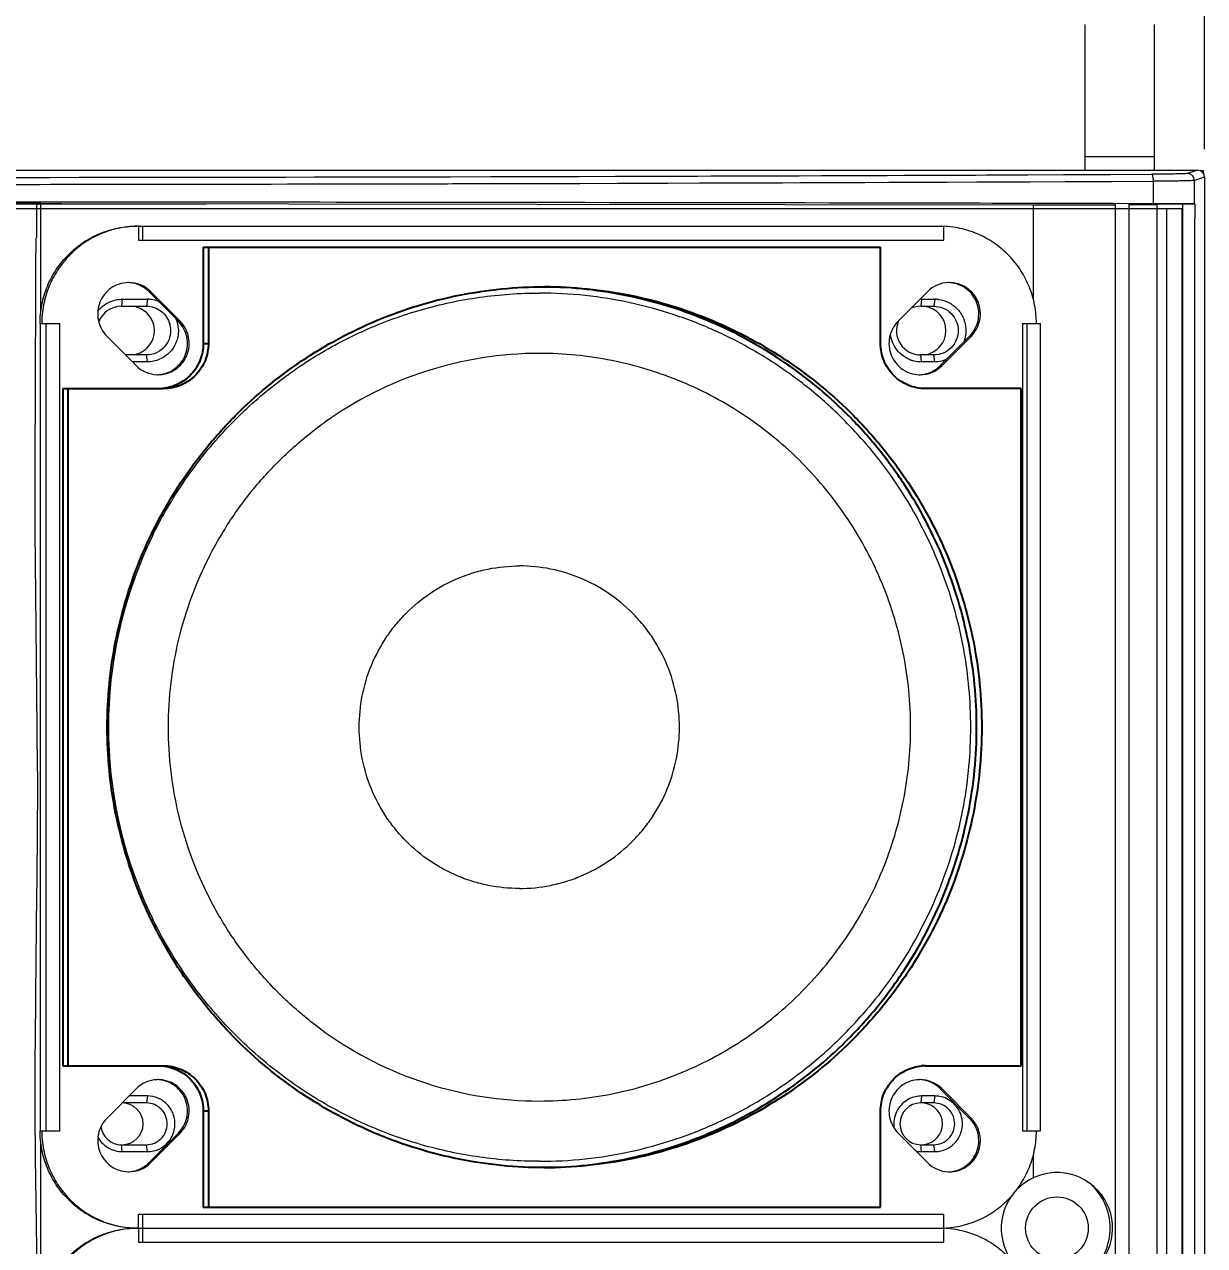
# Model space of a CAD drawing. Header units: millimetres. Extents: x 993 to 2435, y 1246 to 2313.
# Drawn here: x 1513 to 1597.8, y 2075.1 to 2162.8 of the extents above; entities that cross this region are included whole.
import ezdxf

# ---------------------------------------------------------------- set-up
doc = ezdxf.new("R2010")
doc.units = ezdxf.units.MM
doc.layers.get('0').update_dxf_attribs({"lineweight": 9})
doc.layers.add('02___PRT_ALL_AXES', color=7, linetype='Continuous')
doc.layers.add('dim', color=252, linetype='Continuous', lineweight=9)
doc.styles.add('30', font='arial.ttf', dxfattribs={"width": 0.8, "height": 30})
doc.dimstyles.new('ISO-30', dxfattribs={"dimtxt": 30, "dimasz": 15, "dimexe": 2, "dimexo": 2, "dimgap": 3, "dimtad": 1, "dimtoh": 1, "dimdec": 1, "dimdsep": 46, "dimtxsty": '30', "dimcen": 0, "dimclrd": 256, "dimclre": 256, "dimclrt": 256, "dimadec": 0, "dimazin": 0, "dimtfac": 1, "dimtdec": 1, "dimtmove": 0, "dimatfit": 3, "dimfxl": 1, "dimlwd": -1, "dimlwe": -1, "dimarcsym": 0})

# ---------------------------------------------------------------- blocks, each defined once
blk = doc.blocks.new('*D3')
at = {"layer": 'Defpoints', "color": 0, "transparency": 16777216}
for p in [(1597.827, 2193.106), (1387.615, 2151.86), (1597.827, 2151.86)]:
    blk.add_point(p, dxfattribs=at)
at = {"layer": 'dim', "transparency": 16777216}
for p, q in [((1387.615, 2153.86), (1387.615, 2195.106)), ((1597.827, 2153.86), (1597.827, 2195.106)), ((1402.615, 2193.106), (1582.827, 2193.106))]:
    blk.add_line(p, q, dxfattribs=at)
for points in [[(1402.615, 2195.606), (1402.615, 2190.606), (1387.615, 2193.106)], [(1582.827, 2195.606), (1582.827, 2190.606), (1597.827, 2193.106)]]:
    blk.add_solid(points, dxfattribs=at)
at = {"layer": 'dim', "transparency": 16777216, "insert": (1492.721, 2211.423), "char_height": 30, "attachment_point": 5, "style": '30'}
blk.add_mtext('210', dxfattribs=at)

msp = doc.modelspace()

# ---------------------------------------------------------------- linework, layer by layer
at = {"color": 7, "linetype": 'Continuous'}
for p, q in [((1589.221, 2162.829), (1589.221, 2152.36)), ((1594.221, 2152.36), (1594.221, 2162.829)), ((1589.221, 2153.33), (1594.221, 2153.33)), ((1388.115, 2152.36), (1597.327, 2152.36)), ((1388.115, 2152.36), (1597.327, 2152.36)), ((1404.227, 2152.36), (1597.327, 2152.36)), ((1597.327, 2152.36), (1596.605, 2152.119)), ((1597.327, 2152.36), (1596.605, 2152.119)), ((1597.327, 2152.36), (1596.605, 2152.119)), ((1597.827, 2151.86), (1597.104, 2151.619)), ((1597.827, 2151.86), (1597.104, 2151.619)), ((1597.827, 2151.86), (1597.104, 2151.619)), ((1597.486, 2152.33), (1597.721, 2152.33)), ((1597.492, 2152.33), (1597.721, 2152.33)), ((1597.492, 2152.33), (1597.721, 2152.33)), ((1597.721, 2152.16), (1597.721, 2152.33)), ((1597.721, 2152.33), (1597.721, 2152.165)), ((1597.721, 2152.33), (1597.721, 2152.165)), ((1597.827, 2151.86), (1597.827, 1856.8)), ((1597.827, 2151.86), (1597.827, 1856.8)), ((1597.827, 2151.86), (1597.827, 1987.21)), ((1594.154, 2149.948), (1594.154, 2151.563)), ((1594.154, 2149.948), (1594.154, 2151.563)), ((1594.154, 2149.948), (1594.154, 2151.563)), ((1597.104, 2149.916), (1597.104, 2151.619)), ((1597.104, 2149.941), (1597.104, 2151.619)), ((1597.104, 2149.916), (1597.104, 2151.619)), ((1514.221, 2149.953), (1513.921, 2149.989)), ((1514.221, 2149.953), (1513.921, 2149.989)), ((1514.221, 2149.953), (1515.721, 2149.951)), ((1514.221, 2142.247), (1514.221, 2149.953)), ((1514.221, 2149.953), (1585.509, 2149.876)), ((1585.509, 2149.876), (1585.509, 2143.141)), ((1585.509, 2149.876), (1591.4, 2149.876)), ((1591.4, 2149.903), (1591.4, 1994.955)), ((1592.4, 1993.797), (1592.4, 2149.903)), ((1596.265, 2149.917), (1594.4, 2149.9)), ((1594.4, 2149.9), (1594.4, 1991.429)), ((1596.265, 1858.744), (1596.265, 2149.943)), ((1596.265, 1858.744), (1596.265, 2149.917)), ((1596.265, 1989.157), (1596.265, 2149.917)), ((1597.104, 2149.916), (1597.118, 2149.914)), ((1597.104, 2149.916), (1597.118, 2149.914)), ((1597.118, 2149.941), (1597.118, 2149.059)), ((1597.118, 2149.914), (1597.118, 2149.059)), ((1597.118, 2149.914), (1597.118, 2149.059)), ((1596.199, 2149.58), (1389.243, 2149.58)), ((1594.4, 2149.859), (1592.4, 2149.859)), ((1595.092, 2149.58), (1595.092, 1859.08)), ((1596.199, 2149.58), (1596.199, 1859.08)), ((1597.118, 2149.059), (1597.118, 2148.859)), ((1597.118, 2149.059), (1597.118, 2148.859)), ((1597.118, 2149.059), (1597.118, 2148.859)), ((1521.231, 2148.33), (1521.231, 2147.33)), ((1521.231, 2148.33), (1579.103, 2148.33)), ((1521.535, 2148.33), (1521.535, 2147.33)), ((1579.103, 2147.33), (1579.103, 2148.33)), ((1597.118, 1859.601), (1597.118, 2148.859)), ((1597.118, 1859.601), (1597.118, 2148.859)), ((1597.118, 1988.099), (1597.118, 2148.859)), ((1513.868, 2145.333), (1513.889, 2147.497)), ((1521.231, 2147.33), (1579.103, 2147.33)), ((1520.071, 2143.08), (1520.011, 2142.58)), ((1520.071, 2143.08), (1521.871, 2143.08)), ((1521.871, 2143.08), (1521.81, 2142.58)), ((1524.1, 2141.498), (1521.995, 2143.62)), ((1522.117, 2143.62), (1521.995, 2143.62)), ((1524.222, 2141.498), (1522.117, 2143.62)), ((1577.913, 2143.62), (1575.807, 2141.498)), ((1577.5, 2143.08), (1577.439, 2142.58)), ((1577.5, 2143.08), (1578.446, 2143.08)), ((1578.446, 2143.08), (1578.385, 2142.58)), ((1520.011, 2142.58), (1521.81, 2142.58)), ((1577.439, 2142.58), (1578.385, 2142.58)), ((1514.161, 2141.33), (1514.161, 2083.33)), ((1514.161, 2141.33), (1515.58, 2141.33)), ((1514.588, 2141.33), (1514.588, 2083.33)), ((1515.58, 2083.33), (1515.58, 2141.33)), ((1524.222, 2141.498), (1524.1, 2141.498)), ((1584.754, 2141.33), (1584.754, 2083.33)), ((1584.754, 2141.33), (1586.051, 2141.33)), ((1585.058, 2141.33), (1585.058, 2083.33)), ((1586.051, 2083.33), (1586.051, 2141.33)), ((1518.958, 2140.438), (1521.064, 2138.316)), ((1578.843, 2138.316), (1580.949, 2140.438)), ((1578.965, 2138.316), (1581.071, 2140.438)), ((1581.071, 2140.438), (1580.949, 2140.438)), ((1521.81, 2139.08), (1520.306, 2139.08)), ((1521.871, 2138.58), (1520.802, 2138.58)), ((1521.871, 2138.58), (1521.81, 2139.08)), ((1577.5, 2138.58), (1577.439, 2139.08)), ((1578.385, 2139.08), (1577.439, 2139.08)), ((1578.446, 2138.58), (1577.5, 2138.58)), ((1578.446, 2138.58), (1578.385, 2139.08)), ((1578.965, 2138.316), (1578.843, 2138.316)), ((1513.818, 2130.829), (1513.84, 2137.305)), ((1513.965, 2112.255), (1513.876, 2119.502)), ((1513.991, 2109.162), (1513.965, 2112.255)), ((1521.064, 2086.344), (1518.958, 2084.223)), ((1521.871, 2085.83), (1520.554, 2085.83)), ((1521.871, 2085.83), (1521.81, 2085.33)), ((1577.5, 2085.83), (1577.439, 2085.33)), ((1578.446, 2085.83), (1577.5, 2085.83)), ((1578.446, 2085.83), (1578.385, 2085.33)), ((1578.965, 2086.344), (1578.843, 2086.344)), ((1580.949, 2084.223), (1578.843, 2086.344)), ((1581.071, 2084.223), (1578.965, 2086.344)), ((1521.81, 2085.33), (1520.071, 2085.33)), ((1578.385, 2085.33), (1577.439, 2085.33)), ((1581.071, 2084.223), (1580.949, 2084.223)), ((1514.161, 2083.33), (1515.58, 2083.33)), ((1584.754, 2083.33), (1586.051, 2083.33)), ((1514.221, 2037.926), (1514.221, 2082.414)), ((1520.071, 2081.83), (1520.011, 2082.33)), ((1520.011, 2082.33), (1521.81, 2082.33)), ((1521.871, 2081.83), (1521.81, 2082.33)), ((1521.995, 2081.041), (1524.1, 2083.162)), ((1522.117, 2081.041), (1524.222, 2083.162)), ((1524.222, 2083.162), (1524.1, 2083.162)), ((1575.807, 2083.162), (1577.913, 2081.041)), ((1577.439, 2082.33), (1578.385, 2082.33)), ((1577.5, 2081.83), (1577.439, 2082.33)), ((1578.446, 2081.83), (1578.385, 2082.33)), ((1520.071, 2081.83), (1521.871, 2081.83)), ((1577.5, 2081.83), (1578.446, 2081.83)), ((1585.509, 2081.519), (1585.509, 2079.946)), ((1522.117, 2081.041), (1521.995, 2081.041)), ((1513.945, 2073.201), (1513.878, 2078.228)), ((1521.231, 2076.33), (1521.231, 2077.33)), ((1521.231, 2077.33), (1579.103, 2077.33)), ((1521.535, 2077.33), (1521.535, 2076.33)), ((1579.103, 2076.33), (1579.103, 2077.33)), ((1521.231, 2076.33), (1579.103, 2076.33)), ((1521.231, 2076.33), (1521.231, 2075.33)), ((1521.231, 2076.33), (1579.103, 2076.33)), ((1521.535, 2076.33), (1521.535, 2075.33)), ((1579.103, 2075.33), (1579.103, 2076.33)), ((1521.231, 2075.33), (1579.103, 2075.33))]:
    msp.add_line(p, q, dxfattribs=at)
for points in [[(1513.84, 2137.305), (1513.857, 2143.396), (1513.868, 2145.333)], [(1513.876, 2119.502), (1513.851, 2121.834), (1513.832, 2124.133), (1513.82, 2126.4), (1513.816, 2128.631), (1513.818, 2130.829)], [(1513.878, 2078.228), (1513.843, 2081.412), (1513.822, 2084.583), (1513.82, 2087.698), (1513.836, 2090.68), (1513.85, 2092.074)]]:
    msp.add_lwpolyline(points, dxfattribs=at)
msp.add_circle((1587.221, 2076.33), 2.25, dxfattribs=at)
for centre, radius, start, end in [((1492.721, 23994.962), 21843.133, 269.7342769, 270.2657231), ((1492.721, 23994.962), 21843.133, 269.7342769, 270.2657231), ((1492.721, 23994.962), 21843.133, 269.7682561, 270.2657231), ((1596.604, 2151.619), 0.5, 0.01051, 89.91964), ((1596.604, 2151.619), 0.5, 0.01051, 89.91964), ((1596.604, 2151.619), 0.5, 0.01051, 89.91964), ((1492.721, 24050.794), 21899.466, 269.7346189, 270.2653811), ((1492.721, 24050.794), 21899.466, 269.7346189, 270.2653811), ((1492.721, 24050.794), 21899.466, 269.7693944, 270.2653811), ((2721.408, 2137.189), 1207.555, 179.392628, 179.509596), ((1521.231, 2141.468), 6.862, 90.00026, 91.0171), ((1520.537, 2142.072), 2.207, 89.99825, 91.58191), ((1520.536, 2142.054), 2.225, 44.73216, 89.96392), ((1520.414, 2142.053), 2.226, 44.73957, 84.94625), ((1579.493, 2142.054), 2.225, 91.61122, 135.26531), ((1579.492, 2142.072), 2.207, 90.00272, 91.58618), ((1520.034, 2141.214), 1.867, 88.84208, 91.59196), ((1521.87, 2140.873), 2.208, 83.09277, 89.98141), ((1521.867, 2140.845), 2.236, 68.43906, 83.10022), ((1577.462, 2141.214), 1.867, 88.84208, 91.59196), ((1578.445, 2140.873), 2.208, 83.09277, 89.98141), ((1520.011, 2140.83), 1.75, 90, 159.07487), ((1577.439, 2140.83), 1.75, 90, 113.97888), ((1521.774, 2140.828), 1.773, 7.46876, 14.86799), ((1521.827, 2140.828), 2.277, 3.38495, 21.33129), ((1577.439, 2140.83), 1.75, 156.66423, 270), ((1550.058, 2112.666), 26.527, 90.02016, 125.69453), ((1577.512, 2140.833), 2.257, 249.77647, 256.31099), ((1578.454, 2140.782), 2.2, 290.11141, 291.61642), ((1522.645, 2139.883), 2.225, 224.73469, 268.38878), ((1522.643, 2139.864), 2.207, 268.41382, 269.99728), ((1577.386, 2139.864), 2.207, 268.41809, 270.00175), ((1577.385, 2139.882), 2.225, 270.03608, 315.26784), ((1577.262, 2139.883), 2.226, 275.05375, 315.26043), ((1550.367, 2112.374), 31.284, 153.79186, 155.14698), ((1550.484, 2112.33), 31.408, 155.16434, 204.83566), ((1550.367, 2112.287), 31.284, 204.85302, 206.20814), ((1550.058, 2111.994), 26.527, 234.30547, 269.97984), ((1522.645, 2084.778), 2.225, 91.61122, 135.26531), ((1522.643, 2084.796), 2.207, 90.00272, 91.58618), ((1577.386, 2084.796), 2.207, 89.99825, 91.58191), ((1577.385, 2084.778), 2.225, 44.73216, 89.96392), ((1577.262, 2084.777), 2.226, 44.73957, 84.94625), ((1578.444, 2083.848), 1.982, 76.46616, 89.94278), ((1577.439, 2083.83), 1.5, 90, 270), ((1578.407, 2083.83), 2.024, 356.68567, 9.88222), ((1520.011, 2083.83), 1.5, 188.38734, 270), ((1577.512, 2083.83), 2.013, 183.56486, 189.17678), ((1521.866, 2083.815), 1.986, 283.59389, 330.27321), ((1520.04, 2083.495), 1.665, 268.07638, 271.08287), ((1521.869, 2083.812), 1.982, 270.05728, 283.53239), ((1577.468, 2083.495), 1.665, 268.07638, 271.08287), ((1578.444, 2083.812), 1.982, 270.05728, 283.53239), ((1520.536, 2082.607), 2.225, 270.03608, 315.26784), ((1520.414, 2082.608), 2.226, 275.05375, 315.26043), ((1579.493, 2082.607), 2.225, 224.73469, 268.38878), ((1520.537, 2082.588), 2.207, 268.41809, 270.00175), ((1579.492, 2082.589), 2.207, 268.41382, 269.99728), ((1587.221, 2076.33), 4, 144.03264, 136.54623), ((1586.734, 2076.327), 4.308, 359.96372, 48.60736), ((1521.231, 2083.193), 6.862, 268.9829, 269.99974), ((1521.231, 2069.468), 6.862, 90.00026, 91.0171), ((1586.734, 2076.333), 4.308, 311.38492, 359.88186)]:
    msp.add_arc(centre, radius, start, end, dxfattribs=at)
for centre, major_axis, ratio, start_param, end_param in [((1597.326, 2151.86), (0.475, 0.158), 0.998478, -0.32105, 1.248833), ((1597.326, 2151.86), (0.475, 0.158), 0.998478, -0.32105, 1.248833), ((1597.326, 2151.86), (0.475, 0.158), 0.998478, -0.32105, 1.248833), ((1492.721, 2146.675), (388.5, 0), 0.008727, 1.298735, 1.842858), ((1492.721, 2146.675), (388.5, 0), 0.008727, 7.589832, 8.118132), ((1492.721, 2146.675), (388.5, 0), 0.008727, 1.306646, 1.797987), ((1593.11, 2149.914), (4, 0), 0.008727, 0.05236, 1.306646), ((1593.11, 2149.914), (4, 0), 0.008727, 0.05236, 1.306646), ((1596.618, 2149.914), (0.5, 0), 0.008727, 0.05236, 2.356194), ((1596.618, 2149.914), (0.5, 0), 0.008727, 0.05236, 2.356194), ((1520.611, 2140.83), (1.763, 0), 0.992546, -1.304831, 1.304831), ((1577.487, 2140.83), (1.763, 0), 0.992546, 4.847543, 7.718827), ((1520.059, 2083.83), (-1.511, 0), 0.992546, 7.853982, 10.995574), ((1577.487, 2083.83), (-1.511, 0), 0.992546, 7.990705, 10.858851)]:
    msp.add_ellipse(centre, major_axis=major_axis, ratio=ratio, start_param=start_param, end_param=end_param, dxfattribs=at)
msp.add_open_spline([(1404.227, 2152.36), (1410.563, 2136.987), (1430.252, 2094.361), (1480.936, 2040.286), (1556.384, 2031.458), (1585.469, 2002.775), (1597.827, 1987.21)], degree=3, knots=[26.471026, 26.471026, 26.471026, 26.471026, 76.433984, 167.312479, 232.989458, 291.034562, 291.034562, 291.034562, 291.034562])
for points, knots in [([(1596.605, 2152.119), (1596.582, 2152.112), (1596.505, 2152.109), (1596.351, 2152.097), (1596.117, 2152.091), (1595.81, 2152.083), (1595.436, 2152.076), (1594.833, 2152.068), (1594.356, 2152.065), (1594.023, 2152.063)], [0, 0, 0, 0, 0.027978, 0.088319, 0.179675, 0.299762, 0.445615, 0.613697, 1, 1, 1, 1]), ([(1596.605, 2152.119), (1596.582, 2152.112), (1596.505, 2152.109), (1596.351, 2152.097), (1596.117, 2152.091), (1595.81, 2152.083), (1595.436, 2152.076), (1594.833, 2152.068), (1594.356, 2152.065), (1594.023, 2152.063)], [0, 0, 0, 0, 0.027978, 0.088319, 0.179675, 0.299762, 0.445615, 0.613697, 1, 1, 1, 1]), ([(1596.605, 2152.119), (1596.582, 2152.112), (1596.505, 2152.109), (1596.351, 2152.097), (1596.117, 2152.091), (1595.81, 2152.083), (1595.436, 2152.076), (1594.833, 2152.068), (1594.356, 2152.065), (1594.023, 2152.063)], [0, 0, 0, 0, 0.027978, 0.088319, 0.179675, 0.299762, 0.445615, 0.613697, 1, 1, 1, 1]), ([(1594.154, 2151.563), (1594.153, 2151.681), (1594.138, 2151.842), (1594.089, 2152.007), (1594.045, 2152.062), (1594.023, 2152.063)], [0, 0, 0, 0, 0.661432, 0.880208, 1, 1, 1, 1]), ([(1594.154, 2151.563), (1594.153, 2151.681), (1594.138, 2151.842), (1594.089, 2152.007), (1594.045, 2152.062), (1594.023, 2152.063)], [0, 0, 0, 0, 0.661432, 0.880208, 1, 1, 1, 1]), ([(1594.154, 2151.563), (1594.153, 2151.681), (1594.138, 2151.842), (1594.089, 2152.007), (1594.045, 2152.062), (1594.023, 2152.063)], [0, 0, 0, 0, 0.661432, 0.880208, 1, 1, 1, 1]), ([(1597.104, 2151.619), (1597.078, 2151.612), (1596.99, 2151.609), (1596.814, 2151.597), (1596.547, 2151.591), (1596.195, 2151.583), (1595.768, 2151.576), (1595.08, 2151.568), (1594.534, 2151.565), (1594.154, 2151.563)], [0, 0, 0, 0, 0.027921, 0.088251, 0.179605, 0.299697, 0.445562, 0.61366, 1, 1, 1, 1]), ([(1597.104, 2151.619), (1597.078, 2151.612), (1596.99, 2151.609), (1596.814, 2151.597), (1596.547, 2151.591), (1596.195, 2151.583), (1595.768, 2151.576), (1595.08, 2151.568), (1594.534, 2151.565), (1594.154, 2151.563)], [0, 0, 0, 0, 0.027921, 0.088251, 0.179605, 0.299697, 0.445562, 0.61366, 1, 1, 1, 1]), ([(1597.104, 2151.619), (1597.078, 2151.612), (1596.99, 2151.609), (1596.814, 2151.597), (1596.547, 2151.591), (1596.195, 2151.583), (1595.768, 2151.576), (1595.08, 2151.568), (1594.534, 2151.565), (1594.154, 2151.563)], [0, 0, 0, 0, 0.027921, 0.088251, 0.179605, 0.299697, 0.445562, 0.61366, 1, 1, 1, 1]), ([(1510.906, 2150.014), (1511.274, 2150.014), (1511.96, 2150.013), (1512.772, 2150.009), (1513.312, 2150.004), (1513.6, 2150), (1513.794, 2149.995), (1513.89, 2149.993), (1513.921, 2149.989)], [0, 0, 0, 0, 0.366688, 0.682678, 0.807531, 0.904146, 0.96908, 1, 1, 1, 1]), ([(1510.906, 2150.014), (1511.274, 2150.014), (1511.96, 2150.013), (1512.772, 2150.009), (1513.312, 2150.004), (1513.6, 2150), (1513.794, 2149.995), (1513.89, 2149.993), (1513.921, 2149.989)], [0, 0, 0, 0, 0.366688, 0.682678, 0.807531, 0.904146, 0.96908, 1, 1, 1, 1]), ([(1514.161, 2141.33), (1514.161, 2141.788), (1514.251, 2142.705), (1514.648, 2144.026), (1515.294, 2145.244), (1516.164, 2146.311), (1517.223, 2147.188), (1518.432, 2147.839), (1519.744, 2148.24), (1520.655, 2148.33), (1521.109, 2148.33)], [0, 0, 0, 0, 0.125458, 0.250847, 0.376107, 0.501198, 0.626108, 0.750848, 0.875459, 1, 1, 1, 1]), ([(1521.109, 2148.329), (1520.66, 2148.321), (1519.761, 2148.217), (1518.47, 2147.802), (1517.282, 2147.143), (1516.243, 2146.267), (1515.391, 2145.204), (1514.759, 2143.997), (1514.37, 2142.689), (1514.283, 2141.783), (1514.283, 2141.33)], [0, 0, 0, 0, 0.124556, 0.249163, 0.373907, 0.498817, 0.623909, 0.749165, 0.874549, 1, 1, 1, 1]), ([(1585.746, 2141.33), (1585.746, 2141.775), (1585.662, 2142.666), (1585.286, 2143.953), (1584.674, 2145.145), (1583.849, 2146.199), (1582.841, 2147.076), (1581.685, 2147.744), (1580.425, 2148.18), (1579.544, 2148.304), (1579.103, 2148.323)], [0, 0, 0, 0, 0.12544, 0.250818, 0.37607, 0.501163, 0.626077, 0.750826, 0.87543, 1, 1, 1, 1]), ([(1520.476, 2144.278), (1520.261, 2144.272), (1519.828, 2144.196), (1519.24, 2143.899), (1518.762, 2143.446), (1518.433, 2142.873), (1518.281, 2142.229), (1518.319, 2141.568), (1518.543, 2140.947), (1518.805, 2140.592), (1518.958, 2140.438)], [0, 0, 0, 0, 0.124453, 0.249065, 0.37393, 0.499055, 0.624364, 0.749724, 0.874965, 1, 1, 1, 1]), ([(1581.071, 2140.438), (1581.225, 2140.594), (1581.425, 2140.864), (1581.602, 2141.268), (1581.719, 2141.694), (1581.747, 2142.252), (1581.612, 2142.794), (1581.414, 2143.189), (1581.162, 2143.551), (1580.751, 2143.927), (1580.15, 2144.213), (1579.71, 2144.279), (1579.492, 2144.279)], [0, 0, 0, 0, 0.12496, 0.187695, 0.250461, 0.375744, 0.50097, 0.563686, 0.626343, 0.751113, 0.875632, 1, 1, 1, 1]), ([(1580.949, 2140.438), (1581.098, 2140.588), (1581.355, 2140.933), (1581.579, 2141.536), (1581.628, 2142.178), (1581.497, 2142.808), (1581.195, 2143.377), (1580.748, 2143.838), (1580.19, 2144.154), (1579.774, 2144.252), (1579.564, 2144.27)], [0, 0, 0, 0, 0.125016, 0.250237, 0.375579, 0.500883, 0.62602, 0.750908, 0.875543, 1, 1, 1, 1]), ([(1518.31, 2142.231), (1518.439, 2142.393), (1518.744, 2142.682), (1519.117, 2142.877), (1519.312, 2142.948)], [0, 0, 0, 0, 0.498304, 1, 1, 1, 1]), ([(1519.312, 2142.948), (1519.366, 2142.968), (1519.583, 2143.038), (1519.812, 2143.075), (1519.982, 2143.08)], [0, 0, 0, 0, 0.25371, 1, 1, 1, 1]), ([(1522.299, 2126.19), (1522.935, 2127.481), (1524.386, 2129.979), (1527.056, 2133.384), (1530.168, 2136.386), (1533.663, 2138.924), (1537.473, 2140.951), (1541.525, 2142.428), (1545.74, 2143.325), (1548.607, 2143.526), (1550.039, 2143.526)], [0, 0, 0, 0, 0.125398, 0.250675, 0.375823, 0.500843, 0.625748, 0.750556, 0.875297, 1, 1, 1, 1]), ([(1573.272, 2132.952), (1572.549, 2133.779), (1571.014, 2135.357), (1568.477, 2137.465), (1565.732, 2139.29), (1562.81, 2140.813), (1559.745, 2142.015), (1556.571, 2142.884), (1553.324, 2143.409), (1551.133, 2143.526), (1550.039, 2143.526)], [0, 0, 0, 0, 0.125284, 0.25047, 0.37556, 0.500564, 0.625495, 0.750357, 0.875204, 1, 1, 1, 1]), ([(1578.711, 2143.064), (1578.967, 2143.033), (1579.474, 2142.88), (1580.106, 2142.403), (1580.539, 2141.739), (1580.66, 2141.222), (1580.675, 2140.962)], [0, 0, 0, 0, 0.249383, 0.498969, 0.74926, 1, 1, 1, 1]), ([(1521.81, 2142.58), (1522.183, 2142.58), (1522.95, 2142.323), (1523.392, 2141.645), (1523.488, 2141.283)], [0, 0, 0, 0, 0.498952, 1, 1, 1, 1]), ([(1578.385, 2142.58), (1578.611, 2142.58), (1579.069, 2142.489), (1579.646, 2142.099), (1580.032, 2141.517), (1580.167, 2140.83), (1580.032, 2140.144), (1579.646, 2139.561), (1579.069, 2139.172), (1578.611, 2139.08), (1578.385, 2139.08)], [0, 0, 0, 0, 0.124567, 0.249388, 0.374568, 0.5, 0.625432, 0.750611, 0.875433, 1, 1, 1, 1]), ([(1522.643, 2137.657), (1522.861, 2137.657), (1523.301, 2137.723), (1523.902, 2138.01), (1524.313, 2138.385), (1524.565, 2138.747), (1524.763, 2139.142), (1524.898, 2139.684), (1524.87, 2140.242), (1524.753, 2140.668), (1524.576, 2141.072), (1524.377, 2141.343), (1524.222, 2141.498)], [0, 0, 0, 0, 0.124368, 0.248887, 0.373657, 0.436314, 0.49903, 0.624256, 0.749539, 0.812305, 0.87504, 1, 1, 1, 1]), ([(1522.715, 2137.666), (1522.925, 2137.684), (1523.342, 2137.782), (1523.899, 2138.098), (1524.347, 2138.559), (1524.648, 2139.128), (1524.78, 2139.758), (1524.731, 2140.401), (1524.506, 2141.003), (1524.249, 2141.348), (1524.1, 2141.498)], [0, 0, 0, 0, 0.124457, 0.249092, 0.37398, 0.499117, 0.624421, 0.749763, 0.874984, 1, 1, 1, 1]), ([(1575.807, 2141.498), (1575.654, 2141.344), (1575.392, 2140.989), (1575.168, 2140.368), (1575.13, 2139.707), (1575.282, 2139.063), (1575.611, 2138.491), (1576.089, 2138.037), (1576.676, 2137.74), (1577.109, 2137.664), (1577.325, 2137.658)], [0, 0, 0, 0, 0.125035, 0.250276, 0.375636, 0.500945, 0.62607, 0.750935, 0.875547, 1, 1, 1, 1]), ([(1523.532, 2141.059), (1523.564, 2140.814), (1523.523, 2140.307), (1523.156, 2139.642), (1522.551, 2139.188), (1522.055, 2139.08), (1521.81, 2139.08)], [0, 0, 0, 0, 0.250844, 0.501272, 0.750897, 1, 1, 1, 1]), ([(1524.1, 2140.962), (1524.118, 2140.659), (1524.029, 2140.04), (1523.542, 2139.245), (1522.783, 2138.707), (1522.172, 2138.58), (1521.871, 2138.58)], [0, 0, 0, 0, 0.250857, 0.50125, 0.750858, 1, 1, 1, 1]), ([(1576.732, 2138.715), (1576.341, 2138.859), (1575.625, 2139.372), (1575.303, 2140.192), (1575.261, 2140.604)], [0, 0, 0, 0, 0.50149, 1, 1, 1, 1]), ([(1550.048, 2085.468), (1550.92, 2085.468), (1552.666, 2085.554), (1555.258, 2085.941), (1557.801, 2086.583), (1561.089, 2087.769), (1564.96, 2089.852), (1568.349, 2092.657), (1570.692, 2095.262), (1572.253, 2097.383), (1573.6, 2099.648), (1575.094, 2102.828), (1576.367, 2107.058), (1576.882, 2112.33), (1576.367, 2117.603), (1575.094, 2121.832), (1573.6, 2125.013), (1572.253, 2127.278), (1570.692, 2129.398), (1568.349, 2132.004), (1564.96, 2134.808), (1561.089, 2136.892), (1557.801, 2138.077), (1555.258, 2138.719), (1552.666, 2139.106), (1550.92, 2139.193), (1550.048, 2139.193)], [0, 0, 0, 0, 0.031148, 0.062311, 0.093474, 0.124653, 0.186985, 0.249402, 0.280683, 0.311985, 0.343309, 0.374652, 0.437309, 0.5, 0.562691, 0.625348, 0.656691, 0.688015, 0.719317, 0.750598, 0.813015, 0.875347, 0.906526, 0.937689, 0.968852, 1, 1, 1, 1]), ([(1534.58, 2090.451), (1533.719, 2091.069), (1532.068, 2092.409), (1529.848, 2094.7), (1527.914, 2097.241), (1526.293, 2099.995), (1525.007, 2102.923), (1524.076, 2105.984), (1523.512, 2109.134), (1523.323, 2112.33), (1523.512, 2115.526), (1524.076, 2118.677), (1525.007, 2121.738), (1526.293, 2124.666), (1527.914, 2127.42), (1529.848, 2129.96), (1532.068, 2132.251), (1533.719, 2133.592), (1534.58, 2134.21)], [0, 0, 0, 0, 0.062334, 0.124724, 0.187169, 0.249665, 0.312205, 0.374782, 0.437385, 0.5, 0.562615, 0.625218, 0.687795, 0.750335, 0.812831, 0.875276, 0.937666, 1, 1, 1, 1]), ([(1573.272, 2132.952), (1574.503, 2131.544), (1576.717, 2128.497), (1579.165, 2123.409), (1580.666, 2117.961), (1581.172, 2112.33), (1580.666, 2106.7), (1579.165, 2101.251), (1576.717, 2096.164), (1574.503, 2093.116), (1573.272, 2091.708)], [0, 0, 0, 0, 0.124844, 0.249815, 0.374882, 0.5, 0.625118, 0.750185, 0.875157, 1, 1, 1, 1]), ([(1548.597, 2100.742), (1547.845, 2100.742), (1546.713, 2100.854), (1545.252, 2101.223), (1543.834, 2101.734), (1542.164, 2102.633), (1540.702, 2103.843), (1539.691, 2104.967), (1538.794, 2106.186), (1537.901, 2107.868), (1537.243, 2110.055), (1537.021, 2112.33), (1537.243, 2114.605), (1537.901, 2116.792), (1538.794, 2118.474), (1539.691, 2119.693), (1540.702, 2120.817), (1542.164, 2122.027), (1543.834, 2122.926), (1545.252, 2123.437), (1546.713, 2123.806), (1547.845, 2123.919), (1548.597, 2123.919)], [0, 0, 0, 0, 0.062254, 0.093429, 0.124614, 0.186966, 0.249401, 0.280691, 0.312004, 0.374614, 0.43729, 0.5, 0.56271, 0.625386, 0.687996, 0.719309, 0.750599, 0.813034, 0.875386, 0.906571, 0.937746, 1, 1, 1, 1]), ([(1548.597, 2100.742), (1549.349, 2100.742), (1550.481, 2100.854), (1551.941, 2101.223), (1553.36, 2101.734), (1555.03, 2102.633), (1556.492, 2103.843), (1557.503, 2104.967), (1558.4, 2106.186), (1559.293, 2107.868), (1559.951, 2110.055), (1560.173, 2112.33), (1559.951, 2114.605), (1559.293, 2116.792), (1558.4, 2118.474), (1557.503, 2119.693), (1556.492, 2120.817), (1555.03, 2122.027), (1553.36, 2122.926), (1551.941, 2123.437), (1550.481, 2123.806), (1549.349, 2123.919), (1548.597, 2123.919)], [0, 0, 0, 0, 0.062254, 0.093429, 0.124614, 0.186966, 0.249401, 0.280691, 0.312004, 0.374614, 0.43729, 0.5, 0.56271, 0.625386, 0.687996, 0.719309, 0.750599, 0.813034, 0.875386, 0.906571, 0.937746, 1, 1, 1, 1]), ([(1513.852, 2092.075), (1513.862, 2093.497), (1513.918, 2099.19), (1514.002, 2104.883), (1513.999, 2109.154)], [0, 0, 0, 0, 0.249805, 1, 1, 1, 1]), ([(1550.039, 2081.134), (1548.607, 2081.134), (1545.74, 2081.335), (1541.525, 2082.233), (1537.473, 2083.709), (1533.663, 2085.736), (1530.168, 2088.275), (1527.056, 2091.276), (1524.386, 2094.682), (1522.935, 2097.179), (1522.299, 2098.471)], [0, 0, 0, 0, 0.124703, 0.249444, 0.374252, 0.499157, 0.624177, 0.749325, 0.874602, 1, 1, 1, 1]), ([(1550.039, 2081.134), (1551.133, 2081.134), (1553.324, 2081.252), (1556.571, 2081.777), (1559.745, 2082.645), (1562.81, 2083.848), (1565.732, 2085.37), (1568.477, 2087.196), (1571.014, 2089.303), (1572.549, 2090.881), (1573.272, 2091.708)], [0, 0, 0, 0, 0.124796, 0.249643, 0.374505, 0.499436, 0.62444, 0.74953, 0.874716, 1, 1, 1, 1]), ([(1524.222, 2083.162), (1524.377, 2083.318), (1524.576, 2083.589), (1524.753, 2083.992), (1524.87, 2084.419), (1524.898, 2084.977), (1524.763, 2085.519), (1524.565, 2085.914), (1524.313, 2086.275), (1523.902, 2086.651), (1523.301, 2086.937), (1522.861, 2087.003), (1522.643, 2087.003)], [0, 0, 0, 0, 0.12496, 0.187695, 0.250461, 0.375744, 0.50097, 0.563686, 0.626343, 0.751113, 0.875632, 1, 1, 1, 1]), ([(1524.1, 2083.162), (1524.249, 2083.312), (1524.506, 2083.657), (1524.731, 2084.26), (1524.78, 2084.902), (1524.648, 2085.533), (1524.347, 2086.101), (1523.899, 2086.562), (1523.342, 2086.878), (1522.925, 2086.976), (1522.715, 2086.995)], [0, 0, 0, 0, 0.125016, 0.250237, 0.375579, 0.500883, 0.62602, 0.750908, 0.875543, 1, 1, 1, 1]), ([(1577.325, 2087.002), (1577.109, 2086.996), (1576.676, 2086.92), (1576.089, 2086.624), (1575.611, 2086.17), (1575.282, 2085.597), (1575.13, 2084.953), (1575.168, 2084.293), (1575.392, 2083.671), (1575.654, 2083.316), (1575.807, 2083.162)], [0, 0, 0, 0, 0.124453, 0.249065, 0.37393, 0.499055, 0.624364, 0.749724, 0.874965, 1, 1, 1, 1]), ([(1523.853, 2083.713), (1523.868, 2083.982), (1523.789, 2084.533), (1523.356, 2085.24), (1522.681, 2085.718), (1522.139, 2085.83), (1521.871, 2085.83)], [0, 0, 0, 0, 0.250857, 0.501251, 0.750858, 1, 1, 1, 1]), ([(1521.81, 2082.33), (1522.004, 2082.33), (1522.396, 2082.409), (1522.891, 2082.743), (1523.222, 2083.242), (1523.338, 2083.83), (1523.222, 2084.419), (1522.891, 2084.918), (1522.396, 2085.252), (1522.004, 2085.33), (1521.81, 2085.33)], [0, 0, 0, 0, 0.124567, 0.249389, 0.374568, 0.5, 0.625432, 0.750612, 0.875433, 1, 1, 1, 1]), ([(1576.606, 2085.619), (1576.431, 2085.531), (1576.105, 2085.305), (1575.74, 2084.84), (1575.524, 2084.291), (1575.492, 2083.898), (1575.504, 2083.705)], [0, 0, 0, 0, 0.251901, 0.501343, 0.750505, 1, 1, 1, 1]), ([(1578.385, 2082.33), (1578.579, 2082.33), (1578.971, 2082.409), (1579.466, 2082.743), (1579.797, 2083.242), (1579.913, 2083.83), (1579.797, 2084.419), (1579.466, 2084.918), (1578.971, 2085.252), (1578.579, 2085.33), (1578.385, 2085.33)], [0, 0, 0, 0, 0.124567, 0.249389, 0.374568, 0.5, 0.625432, 0.750612, 0.875433, 1, 1, 1, 1]), ([(1580.401, 2084.177), (1580.335, 2084.553), (1579.979, 2085.28), (1579.277, 2085.686), (1578.908, 2085.775)], [0, 0, 0, 0, 0.500971, 1, 1, 1, 1]), ([(1518.958, 2084.223), (1518.805, 2084.069), (1518.543, 2083.714), (1518.319, 2083.092), (1518.281, 2082.431), (1518.433, 2081.788), (1518.762, 2081.215), (1519.24, 2080.761), (1519.828, 2080.465), (1520.261, 2080.389), (1520.476, 2080.383)], [0, 0, 0, 0, 0.125035, 0.250276, 0.375636, 0.500945, 0.62607, 0.750935, 0.875547, 1, 1, 1, 1]), ([(1579.492, 2080.382), (1579.71, 2080.382), (1580.15, 2080.447), (1580.751, 2080.734), (1581.162, 2081.11), (1581.414, 2081.471), (1581.612, 2081.866), (1581.747, 2082.408), (1581.719, 2082.966), (1581.602, 2083.392), (1581.425, 2083.796), (1581.225, 2084.067), (1581.071, 2084.223)], [0, 0, 0, 0, 0.124368, 0.248887, 0.373657, 0.436314, 0.49903, 0.624256, 0.749539, 0.812305, 0.87504, 1, 1, 1, 1]), ([(1579.564, 2080.39), (1579.774, 2080.409), (1580.19, 2080.506), (1580.748, 2080.823), (1581.195, 2081.284), (1581.497, 2081.852), (1581.628, 2082.483), (1581.579, 2083.125), (1581.355, 2083.728), (1581.098, 2084.073), (1580.949, 2084.223)], [0, 0, 0, 0, 0.124457, 0.249092, 0.37398, 0.499117, 0.624421, 0.749763, 0.874984, 1, 1, 1, 1]), ([(1521.109, 2076.33), (1520.655, 2076.33), (1519.744, 2076.421), (1518.432, 2076.822), (1517.223, 2077.473), (1516.164, 2078.349), (1515.294, 2079.417), (1514.648, 2080.635), (1514.251, 2081.956), (1514.161, 2082.873), (1514.161, 2083.33)], [0, 0, 0, 0, 0.124541, 0.249152, 0.373892, 0.498802, 0.623893, 0.749153, 0.874542, 1, 1, 1, 1]), ([(1514.283, 2083.33), (1514.283, 2082.878), (1514.37, 2081.971), (1514.759, 2080.664), (1515.391, 2079.456), (1516.243, 2078.394), (1517.282, 2077.517), (1518.47, 2076.859), (1519.761, 2076.443), (1520.66, 2076.339), (1521.109, 2076.331)], [0, 0, 0, 0, 0.125451, 0.250835, 0.376091, 0.501183, 0.626093, 0.750837, 0.875444, 1, 1, 1, 1]), ([(1578.908, 2081.885), (1579.313, 2081.983), (1580.08, 2082.456), (1580.404, 2083.296), (1580.428, 2083.713)], [0, 0, 0, 0, 0.498962, 1, 1, 1, 1]), ([(1579.103, 2076.337), (1579.544, 2076.357), (1580.425, 2076.481), (1581.685, 2076.916), (1582.841, 2077.585), (1583.849, 2078.462), (1584.674, 2079.515), (1585.286, 2080.707), (1585.662, 2081.994), (1585.746, 2082.886), (1585.746, 2083.33)], [0, 0, 0, 0, 0.12457, 0.249174, 0.373923, 0.498837, 0.62393, 0.749182, 0.87456, 1, 1, 1, 1]), ([(1518.317, 2082.871), (1518.415, 2082.692), (1518.668, 2082.36), (1519.011, 2082.123), (1519.195, 2082.033)], [0, 0, 0, 0, 0.499575, 1, 1, 1, 1]), ([(1519.195, 2082.033), (1519.258, 2082.003), (1519.508, 2081.895), (1519.781, 2081.838), (1519.984, 2081.831)], [0, 0, 0, 0, 0.256087, 1, 1, 1, 1]), ([(1514.161, 2069.33), (1514.161, 2069.788), (1514.251, 2070.705), (1514.648, 2072.026), (1515.294, 2073.244), (1516.164, 2074.311), (1517.223, 2075.188), (1518.432, 2075.839), (1519.744, 2076.24), (1520.655, 2076.33), (1521.109, 2076.33)], [0, 0, 0, 0, 0.125458, 0.250847, 0.376107, 0.501198, 0.626108, 0.750848, 0.875459, 1, 1, 1, 1]), ([(1521.109, 2076.329), (1520.66, 2076.321), (1519.761, 2076.217), (1518.47, 2075.802), (1517.282, 2075.143), (1516.243, 2074.267), (1515.391, 2073.204), (1514.759, 2071.997), (1514.37, 2070.689), (1514.283, 2069.783), (1514.283, 2069.33)], [0, 0, 0, 0, 0.124556, 0.249163, 0.373907, 0.498817, 0.623909, 0.749165, 0.874549, 1, 1, 1, 1]), ([(1585.746, 2069.33), (1585.746, 2069.775), (1585.662, 2070.666), (1585.286, 2071.953), (1584.674, 2073.145), (1583.849, 2074.199), (1582.841, 2075.076), (1581.685, 2075.744), (1580.425, 2076.18), (1579.544, 2076.304), (1579.103, 2076.323)], [0, 0, 0, 0, 0.12544, 0.250818, 0.37607, 0.501163, 0.626077, 0.750826, 0.87543, 1, 1, 1, 1])]:
    msp.add_open_spline(points, degree=3, knots=knots, dxfattribs=at)
msp.add_open_spline([(1405.227, 2149.948), (1445.512, 2149.948), (1485.797, 2149.948), (1526.082, 2149.948)], degree=3)
for points in [[(1580.675, 2140.962), (1580.694, 2140.64), (1580.641, 2140.305), (1580.523, 2140.004)], [(1577.5, 2138.58), (1577.325, 2138.578), (1577.148, 2138.599), (1576.978, 2138.64)], [(1579.21, 2138.716), (1578.967, 2138.627), (1578.705, 2138.58), (1578.446, 2138.58)], [(1577.5, 2085.83), (1577.345, 2085.833), (1577.189, 2085.814), (1577.039, 2085.778)], [(1577.039, 2085.778), (1576.89, 2085.742), (1576.744, 2085.688), (1576.606, 2085.619)], [(1523.59, 2082.831), (1523.743, 2083.097), (1523.835, 2083.407), (1523.853, 2083.713)], [(1577.085, 2081.872), (1577.192, 2081.849), (1577.302, 2081.835), (1577.412, 2081.831)]]:
    msp.add_open_spline(points, degree=3, dxfattribs=at)
at = {"layer": '02___PRT_ALL_AXES', "color": 7, "linetype": 'Continuous'}
for p, q in [((1525.893, 2146.83), (1525.893, 2139.907)), ((1525.893, 2146.83), (1574.55, 2146.83)), ((1526.259, 2146.83), (1526.259, 2139.907)), ((1574.55, 2139.907), (1574.55, 2146.83)), ((1525.893, 2139.907), (1526.259, 2139.907)), ((1515.796, 2136.657), (1515.796, 2088.003)), ((1515.796, 2136.657), (1523.033, 2136.657)), ((1516.162, 2136.657), (1516.162, 2088.003)), ((1584.647, 2136.657), (1577.776, 2136.657)), ((1584.647, 2088.003), (1584.647, 2136.657)), ((1515.796, 2088.003), (1523.033, 2088.003)), ((1577.776, 2088.003), (1584.647, 2088.003)), ((1525.893, 2084.753), (1525.893, 2077.83)), ((1525.893, 2084.753), (1526.259, 2084.753)), ((1526.259, 2084.753), (1526.259, 2077.83)), ((1574.55, 2077.83), (1574.55, 2084.753)), ((1525.893, 2077.83), (1574.55, 2077.83))]:
    msp.add_line(p, q, dxfattribs=at)
msp.add_arc((1577.777, 2084.809), 3.194, 90.00768, 95.12026, dxfattribs=at)
for points, knots in [([(1550.405, 2080.681), (1549.377, 2080.681), (1547.32, 2080.783), (1544.266, 2081.239), (1541.27, 2081.996), (1537.396, 2083.392), (1532.836, 2085.847), (1528.843, 2089.151), (1526.082, 2092.221), (1524.243, 2094.72), (1522.656, 2097.388), (1520.896, 2101.135), (1519.396, 2106.118), (1518.789, 2112.33), (1519.396, 2118.542), (1520.896, 2123.526), (1522.656, 2127.272), (1524.243, 2129.941), (1526.082, 2132.44), (1528.843, 2135.51), (1532.836, 2138.813), (1537.396, 2141.268), (1541.27, 2142.665), (1544.266, 2143.421), (1547.32, 2143.877), (1549.377, 2143.979), (1550.405, 2143.979)], [0, 0, 0, 0, 0.031147, 0.062311, 0.093475, 0.124653, 0.186985, 0.249402, 0.280683, 0.311985, 0.343309, 0.374652, 0.437309, 0.5, 0.562691, 0.625348, 0.656691, 0.688015, 0.719317, 0.750598, 0.813015, 0.875347, 0.906525, 0.937689, 0.968853, 1, 1, 1, 1]), ([(1550.404, 2080.683), (1551.424, 2080.695), (1553.465, 2080.82), (1556.491, 2081.305), (1559.457, 2082.085), (1563.29, 2083.506), (1567.797, 2085.979), (1571.738, 2089.284), (1574.462, 2092.346), (1576.276, 2094.835), (1577.841, 2097.49), (1579.575, 2101.215), (1581.054, 2106.164), (1581.651, 2112.33), (1581.054, 2118.496), (1579.575, 2123.445), (1577.841, 2127.17), (1576.276, 2129.825), (1574.462, 2132.314), (1571.738, 2135.376), (1567.797, 2138.681), (1563.29, 2141.155), (1559.457, 2142.576), (1556.491, 2143.356), (1553.465, 2143.841), (1551.424, 2143.965), (1550.404, 2143.977)], [0, 0, 0, 0, 0.031151, 0.062312, 0.093475, 0.124654, 0.186988, 0.249406, 0.280687, 0.311989, 0.343313, 0.374655, 0.43731, 0.5, 0.56269, 0.625345, 0.656687, 0.688011, 0.719313, 0.750594, 0.813012, 0.875346, 0.906525, 0.937688, 0.968849, 1, 1, 1, 1]), ([(1550.405, 2143.979), (1551.432, 2143.979), (1553.489, 2143.877), (1556.543, 2143.421), (1559.539, 2142.665), (1563.413, 2141.268), (1567.973, 2138.813), (1571.966, 2135.51), (1574.727, 2132.44), (1576.566, 2129.941), (1578.153, 2127.272), (1579.913, 2123.526), (1581.413, 2118.542), (1582.02, 2112.33), (1581.413, 2106.118), (1579.913, 2101.135), (1578.153, 2097.388), (1576.566, 2094.72), (1574.727, 2092.221), (1571.966, 2089.151), (1567.973, 2085.847), (1563.413, 2083.392), (1559.539, 2081.996), (1556.543, 2081.239), (1553.489, 2080.783), (1551.432, 2080.681), (1550.405, 2080.681)], [0, 0, 0, 0, 0.031147, 0.062311, 0.093475, 0.124653, 0.186985, 0.249402, 0.280683, 0.311985, 0.343309, 0.374652, 0.437309, 0.5, 0.562691, 0.625348, 0.656691, 0.688015, 0.719317, 0.750598, 0.813015, 0.875347, 0.906525, 0.937689, 0.968853, 1, 1, 1, 1]), ([(1525.893, 2139.907), (1525.893, 2139.508), (1525.745, 2138.704), (1525.208, 2137.835), (1524.616, 2137.295), (1524.105, 2136.977), (1523.545, 2136.76), (1523.15, 2136.688), (1522.952, 2136.67)], [0, 0, 0, 0, 0.250272, 0.500046, 0.625236, 0.750236, 0.875122, 1, 1, 1, 1]), ([(1526.259, 2139.907), (1526.259, 2139.695), (1526.217, 2139.269), (1526.033, 2138.656), (1525.733, 2138.091), (1525.329, 2137.595), (1524.837, 2137.188), (1524.276, 2136.886), (1523.667, 2136.699), (1523.244, 2136.657), (1523.033, 2136.657)], [0, 0, 0, 0, 0.12542, 0.250865, 0.376101, 0.501198, 0.626113, 0.75083, 0.875497, 1, 1, 1, 1]), ([(1577.776, 2136.657), (1577.565, 2136.657), (1577.142, 2136.699), (1576.533, 2136.886), (1575.972, 2137.188), (1575.48, 2137.595), (1575.077, 2138.091), (1574.777, 2138.656), (1574.592, 2139.269), (1574.55, 2139.695), (1574.55, 2139.907)], [0, 0, 0, 0, 0.124503, 0.24917, 0.373887, 0.498802, 0.623899, 0.749135, 0.87458, 1, 1, 1, 1]), ([(1522.952, 2087.99), (1523.15, 2087.973), (1523.545, 2087.9), (1524.105, 2087.683), (1524.616, 2087.366), (1525.208, 2086.825), (1525.745, 2085.957), (1525.893, 2085.152), (1525.893, 2084.753)], [0, 0, 0, 0, 0.124878, 0.249764, 0.374764, 0.499954, 0.749728, 1, 1, 1, 1]), ([(1523.033, 2088.003), (1523.244, 2088.003), (1523.667, 2087.961), (1524.276, 2087.775), (1524.837, 2087.472), (1525.329, 2087.066), (1525.733, 2086.57), (1526.033, 2086.004), (1526.217, 2085.391), (1526.259, 2084.965), (1526.259, 2084.753)], [0, 0, 0, 0, 0.124503, 0.24917, 0.373887, 0.498802, 0.623899, 0.749135, 0.87458, 1, 1, 1, 1]), ([(1574.55, 2084.753), (1574.55, 2085.152), (1574.699, 2085.957), (1575.236, 2086.825), (1575.827, 2087.366), (1576.338, 2087.683), (1576.899, 2087.9), (1577.293, 2087.973), (1577.491, 2087.99)], [0, 0, 0, 0, 0.250272, 0.500046, 0.625236, 0.750236, 0.875122, 1, 1, 1, 1])]:
    msp.add_open_spline(points, degree=3, knots=knots, dxfattribs=at)

# ---------------------------------------------------------------- dimensions: what is measured, and where the dimension line sits
at = {"layer": 'dim'}
dim = msp.add_linear_dim(base=(1597.827, 2193.106), p1=(1387.615, 2151.86), p2=(1597.827, 2151.86), dimstyle='ISO-30', override={"dimdec": 0}, dxfattribs=at)
dim.commit()
dim.dimension.update_dxf_attribs({"geometry": '*D3', "text_midpoint": (1492.721, 2211.423)})

doc.saveas('drawing.dxf')
